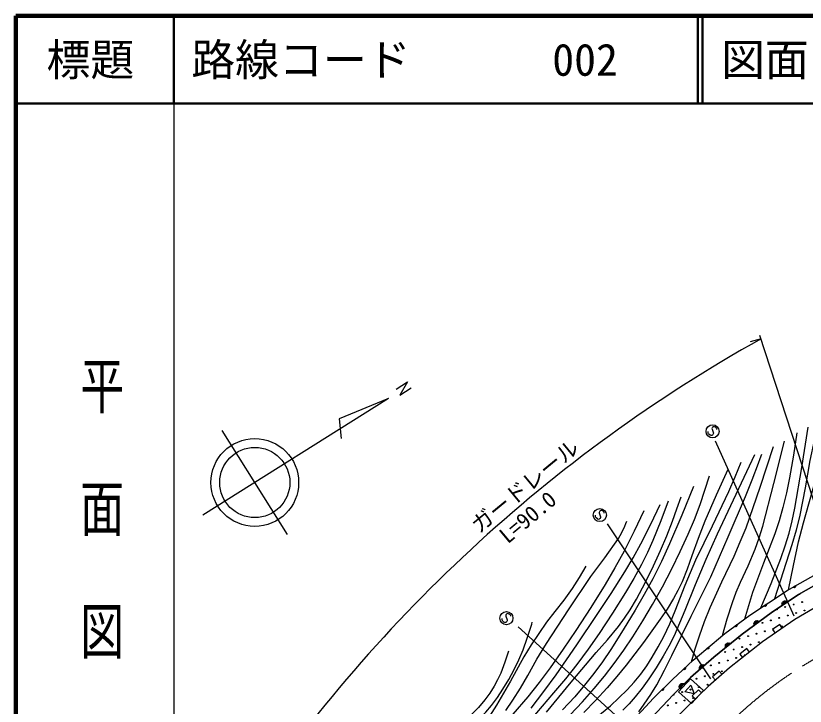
# Model space of a CAD drawing. Units: millimetres, scale not verified. Extents: x 40000 to 680000, y 20000 to 380000.
# Drawn here: x 40000 to 129974, y 301354 to 380000 of the extents above; entities that cross this region are included whole.
import ezdxf
from ezdxf.enums import TextEntityAlignment as Align

# ---------------------------------------------------------------- set-up
doc = ezdxf.new("R2010")
doc.units = ezdxf.units.MM
doc.header["$LTSCALE"] = 1000
doc.linetypes.add('CHAIN', pattern=[18.5, 12, -1.5, 3.5, -1.5])
for name, color, linetype, lineweight in [('M-BGD', 7, 'Continuous', 25), ('M-BMK', 2, 'CHAIN', 13), ('M-TTL', 2, 'Continuous', 140), ('M-TTL-BAND', 7, 'Continuous', 25), ('M-TTL-LINE', 7, 'Continuous', 50)]:
    doc.layers.add(name, color=color, linetype=linetype, lineweight=lineweight)
doc.layers.add('M-TTL-TXT', color=7, linetype='Continuous')
doc.styles.add('@ＭＳ ゴシック', font='')
doc.styles.add('ＭＳ ゴシック', font='')
doc.styles.get('@ＭＳ ゴシック').set_extended_font_data('@MS Gothic')
doc.styles.get('ＭＳ ゴシック').set_extended_font_data('MS Gothic')

# ---------------------------------------------------------------- blocks, each defined once
blk = doc.blocks.new('BUHIN15')
at = {"color": 7, "linetype": 'Continuous', "lineweight": 25}
blk.add_lwpolyline([(-139, -518), (-90, -555), (-30, -570), (50, -571), (164, -549), (255, -505), (326, -435), (359, -345), (346, -259), (332, -205), (289, -136), (230, -106), (-216, 51), (-272, 109), (-319, 196), (-328, 285), (-316, 360), (-277, 436), (-169, 491), (1, 523), (77, 526), (153, 506), (222, 462), (290, 387)], dxfattribs=at)
blk.add_circle((0, 0), 746, dxfattribs=at)

msp = doc.modelspace()

# ---------------------------------------------------------------- linework, layer by layer
at = {"layer": 'M-BGD'}
for p, q in [((124942, 343207), (123684, 342875)), ((134078, 315108), (124816, 343594)), ((83344, 337483), (84650, 338305)), ((84650, 338305), (83766, 336803)), ((83766, 336803), (85073, 337635)), ((82474, 336420), (61315, 323106)), ((82474, 336420), (76864, 334071)), ((76864, 334071), (77082, 331846)), ((70968, 320909), (63512, 332759)), ((128720, 311600), (119741, 331533)), ((119227, 304478), (107458, 322111)), ((127924, 314536), (132481, 317122)), ((132656, 316017), (129195, 314077)), ((129195, 314077), (132656, 316017)), ((128874, 315054), (128626, 314913)), ((128642, 314901), (128877, 315034)), ((128876, 315012), (128662, 314890)), ((128683, 314881), (128873, 314988)), ((128866, 314963), (128708, 314874)), ((128748, 314875), (128845, 314930)), ((123663, 311713), (127924, 314536)), ((129195, 314077), (126088, 312004)), ((126088, 312004), (129195, 314077)), ((127329, 312990), (127807, 313309)), ((127855, 313288), (127331, 312939)), ((127757, 313328), (127333, 313046)), ((127341, 312893), (127894, 313262)), ((127344, 313105), (127696, 313340)), ((127604, 313331), (127387, 313186)), ((132582, 313473), (128789, 311245)), ((125540, 312934), (125302, 312777)), ((125319, 312765), (125544, 312914)), ((125545, 312893), (125339, 312756)), ((125361, 312748), (125543, 312869)), ((125538, 312843), (125387, 312743)), ((125427, 312747), (125520, 312808)), ((120822, 309639), (123663, 311713)), ((126088, 312004), (122803, 309577)), ((122803, 309577), (126088, 312004)), ((122192, 310616), (121962, 310448)), ((121979, 310437), (122197, 310596)), ((122199, 310575), (121999, 310429)), ((122021, 310422), (122198, 310551)), ((122194, 310525), (122048, 310418)), ((122087, 310424), (122177, 310489)), ((124135, 310725), (124599, 311067)), ((124547, 311083), (124138, 310781)), ((124647, 311048), (124140, 310674)), ((124145, 310841), (124486, 311092)), ((124152, 310628), (124687, 311023)), ((124394, 311079), (124184, 310924)), ((128789, 311245), (125102, 308695)), ((112220, 296859), (97254, 310396)), ((117198, 306604), (120822, 309639)), ((122803, 309577), (119562, 306929)), ((119562, 306928), (122803, 309577)), ((125102, 308695), (121361, 305719)), ((118996, 308086), (118778, 307903)), ((118796, 307894), (119003, 308067)), ((119006, 308045), (118817, 307887)), ((118839, 307881), (119007, 308021)), ((119005, 307995), (118866, 307879)), ((118905, 307887), (118991, 307959)), ((121270, 308550), (120875, 308228)), ((120876, 308172), (121322, 308536)), ((120880, 308288), (121208, 308556)), ((121371, 308520), (120883, 308121)), ((120897, 308076), (121412, 308497)), ((121117, 308538), (120915, 308373)), ((119562, 306929), (116897, 304633)), ((116897, 304633), (119562, 306928)), ((114843, 304396), (117198, 306604)), ((118309, 306080), (117923, 305747)), ((117925, 305691), (118361, 306067)), ((117926, 305808), (118247, 306084)), ((118411, 306052), (117934, 305641)), ((117949, 305597), (118453, 306031)), ((118156, 306064), (117959, 305894)), ((116304, 305740), (116096, 305545)), ((116114, 305536), (116311, 305721)), ((116316, 305700), (116136, 305531)), ((116158, 305527), (116317, 305676)), ((116317, 305650), (116185, 305526)), ((116223, 305536), (116305, 305613)), ((121361, 305719), (118901, 303593)), ((112667, 302276), (114843, 304396)), ((116897, 304633), (114943, 302645)), ((114943, 302645), (116897, 304633)), ((113825, 303378), (113621, 303179)), ((113640, 303171), (113833, 303359)), ((113838, 303338), (113661, 303166)), ((113684, 303162), (113840, 303314)), ((113841, 303288), (113711, 303162)), ((113749, 303173), (113829, 303251)), ((115616, 303641), (115912, 303943)), ((115974, 303944), (115617, 303580)), ((115624, 303525), (116028, 303935)), ((116078, 303925), (115637, 303475)), ((115824, 303915), (115641, 303729)), ((115656, 303432), (116122, 303906)), ((118901, 303593), (116709, 301466)), ((114943, 302645), (111837, 299368)), ((111837, 299368), (114943, 302645)), ((109912, 299271), (112667, 302276)), ((116709, 301466), (114676, 299445))]:
    msp.add_line(p, q, dxfattribs=at)
for points in [[(131558, 333860), (131006, 331608), (130512, 329342), (129969, 326221), (129365, 323104), (128930, 321413), (128433, 319725), (127460, 316655), (126490, 313586)], [(124922, 312547), (126082, 315345), (127187, 318170), (127689, 319606), (128137, 321068), (128496, 322481), (128796, 323909), (129577, 328527), (130329, 333154)], [(128087, 314629), (128621, 317368), (129213, 320092), (129764, 322250), (130376, 324404), (131392, 327889), (132352, 331396), (132568, 332206), (132783, 333017)], [(129036, 332512), (128648, 329941), (128198, 327371), (127840, 325677), (127423, 323996), (126989, 322486), (126497, 320995), (125210, 317657), (123977, 314291), (123506, 312784), (123057, 311270)], [(120533, 309397), (121074, 311293), (121672, 313167), (122105, 314335), (122599, 315492), (123464, 317351), (124271, 319232), (124735, 320539), (125146, 321876), (126403, 326711), (127612, 331546)], [(126318, 330904), (124787, 326265), (123198, 321645), (122539, 320028), (121820, 318423), (120440, 315500), (119115, 312554), (118466, 310953), (117874, 309330), (117398, 307860), (116957, 306379)], [(124181, 329981), (122058, 325470), (119951, 320939), (118654, 318070), (117413, 315177), (116249, 312272), (115026, 309381), (114440, 308200), (113795, 307038), (113001, 305740), (112150, 304464), (111400, 303423), (110597, 302413), (109909, 301636), (109172, 300895)], [(110994, 300701), (111637, 301570), (112367, 302669), (113046, 303800), (113942, 305454), (114789, 307143), (116993, 311616), (119200, 316094), (121187, 320666), (123175, 325252), (123944, 327139), (124656, 329045), (124839, 329552), (125024, 330069)], [(105559, 299582), (107765, 301407), (108749, 302300), (109688, 303234), (110474, 304103), (111222, 305021), (111907, 305966), (112545, 306949), (113218, 308104), (113843, 309299), (114530, 310756), (115161, 312233), (116310, 315134), (117515, 318014), (119414, 321892), (121263, 325804), (121985, 327472), (122693, 329146)], [(103185, 300376), (104575, 301855), (105928, 303381), (107091, 304780), (108213, 306224), (109293, 307724), (110330, 309268), (111477, 311088), (112578, 312946), (113701, 314963), (114770, 317007), (115735, 318972), (116646, 320965), (117348, 322634), (117998, 324334), (118552, 325959), (119067, 327606)], [(121136, 328311), (119817, 325376), (118552, 322417), (117783, 320461), (117065, 318471), (116525, 316983), (115931, 315523), (115470, 314552), (114955, 313608), (114227, 312426), (113440, 311263), (111531, 308628), (109583, 306040), (108518, 304721), (107405, 303438), (106090, 302014), (104724, 300624)], [(117251, 326380), (115901, 323098), (114495, 319840), (113577, 317852), (112600, 315882), (111632, 314078), (110606, 312294), (109240, 310036), (107817, 307800), (106870, 306414), (105873, 305064), (104817, 303734), (103708, 302434), (102330, 300932)], [(100478, 300672), (103292, 304076), (106161, 307454), (107445, 308925), (108680, 310431), (109375, 311367), (110020, 312339), (110753, 313565), (111435, 314824), (112479, 316939), (113471, 319086), (114191, 320746), (114854, 322428), (115351, 323820), (115827, 325221)], [(114353, 324716), (113509, 322468), (112611, 320246), (111986, 318855), (111300, 317479), (110432, 315892), (109506, 314324), (108020, 311968), (106479, 309638), (105242, 307857), (103957, 306113), (102652, 304470), (101299, 302865), (98050, 299081), (94798, 295294), (93710, 294139), (92572, 293018), (91454, 291974), (90323, 290945)], [(98729, 301121), (100175, 303010), (101580, 304944), (103953, 308348), (106279, 311790), (107873, 314201), (109422, 316653), (110355, 318237), (111240, 319858), (112362, 322078), (113447, 324330)], [(111574, 323592), (110478, 321293), (109328, 319022), (108271, 317106), (107157, 315210), (105531, 312583), (103849, 309979), (102403, 307843), (100908, 305740), (99654, 304069), (98354, 302435), (96668, 300448)], [(95864, 300869), (96664, 302025), (97535, 303421), (98363, 304859), (99402, 306696), (100491, 308501), (102994, 312329), (105552, 316133), (107151, 318269), (108699, 320439), (109077, 321139), (109407, 321878), (109521, 322156), (109634, 322435)], [(104958, 317292), (104217, 316004), (103425, 314749), (102462, 313425), (101449, 312134), (100498, 310910), (99596, 309651), (98734, 308329), (97923, 306974), (96377, 304201), (94778, 301458), (93994, 300228)], [(86095, 293311), (87316, 294733), (88586, 296119), (89416, 296940), (90294, 297724), (91617, 298823), (92905, 299972), (93580, 300679), (94218, 301435), (94898, 302341), (95529, 303284), (96197, 304393), (96812, 305529), (97344, 306636), (97820, 307767), (98302, 309110), (98731, 310484), (98800, 310714), (98869, 310944)], [(127357, 310254), (127073, 310665), (126250, 310097), (126534, 309685)], [(123623, 307518), (123311, 307909), (122529, 307287), (122840, 306896)], [(96147, 307629), (95735, 306359), (95268, 305116), (94919, 304356), (94517, 303623), (94012, 302843), (93456, 302094), (92726, 301225), (91946, 300390), (90778, 299257), (89570, 298168), (89195, 297838), (88820, 297510)], [(120509, 304983), (120182, 305361), (119425, 304707), (119752, 304329)], [(118164, 302877), (117815, 303236), (117098, 302540), (117446, 302181)]]:
    msp.add_lwpolyline(points, dxfattribs=at)
for points in [[(128871, 315074), (128878, 315038), (128877, 315004), (128868, 314961), (128848, 314929), (128823, 314902), (128783, 314879), (128747, 314871), (128709, 314871), (128667, 314885), (128637, 314901), (128611, 314926)], [(127350, 312847), (127329, 312929), (127325, 313008), (127339, 313110), (127379, 313188), (127433, 313255), (127523, 313315), (127606, 313339), (127694, 313347), (127793, 313321), (127866, 313287), (127933, 313235)], [(125536, 312954), (125545, 312919), (125547, 312885), (125540, 312841), (125523, 312808), (125500, 312779), (125461, 312753), (125425, 312743), (125388, 312740), (125345, 312751), (125314, 312766), (125286, 312788)], [(122187, 310636), (122197, 310601), (122201, 310567), (122197, 310523), (122180, 310489), (122159, 310459), (122121, 310432), (122086, 310420), (122049, 310415), (122006, 310424), (121974, 310437), (121944, 310459)], [(124164, 310583), (124139, 310664), (124131, 310743), (124140, 310845), (124177, 310925), (124227, 310995), (124315, 311059), (124396, 311087), (124483, 311099), (124584, 311078), (124658, 311048), (124727, 310999)], [(118990, 308105), (119003, 308071), (119009, 308038), (119007, 307993), (118994, 307959), (118974, 307927), (118938, 307897), (118904, 307883), (118867, 307876), (118824, 307883), (118791, 307893), (118760, 307913)], [(120911, 308031), (120882, 308111), (120870, 308190), (120874, 308293), (120907, 308374), (120954, 308446), (121038, 308515), (121119, 308547), (121205, 308563), (121307, 308546), (121382, 308520), (121453, 308474)], [(117964, 305552), (117933, 305631), (117919, 305709), (117920, 305812), (117951, 305894), (117997, 305968), (118079, 306039), (118158, 306072), (118244, 306091), (118346, 306077), (118422, 306053), (118495, 306009)], [(116296, 305759), (116311, 305725), (116319, 305692), (116320, 305648), (116308, 305612), (116290, 305580), (116256, 305548), (116223, 305532), (116186, 305523), (116142, 305527), (116109, 305536), (116077, 305554)], [(116893, 304477), (118369, 303127), (117019, 301651), (115543, 303001)], [(113818, 303397), (113833, 303364), (113841, 303331), (113843, 303287), (113832, 303251), (113815, 303218), (113782, 303186), (113748, 303169), (113712, 303159), (113668, 303162), (113635, 303171), (113603, 303187)], [(115675, 303389), (115637, 303465), (115616, 303542), (115609, 303645), (115633, 303729), (115672, 303806), (115748, 303883), (115825, 303924), (115909, 303949), (116011, 303944), (116090, 303926), (116165, 303888)], [(116926, 303735), (117299, 302750), (116251, 302997)]]:
    msp.add_lwpolyline(points, close=True, dxfattribs=at)
for centre, radius in [((67240, 326834), 5000), ((67240, 326834), 4000), ((129616, 313214), 49.8), ((126737, 312372), 49.8), ((127697, 312652), 49.8), ((128657, 312933), 49.8), ((129897, 312254), 49.8), ((127018, 311412), 49.8), ((127978, 311692), 49.8), ((128937, 311973), 49.8), ((125098, 310850), 49.8), ((126058, 311131), 49.8), ((127298, 310452), 49.8), ((124419, 309610), 49.8), ((125379, 309890), 49.8), ((126339, 310171), 49.8), ((122500, 309048), 49.8), ((123459, 309329), 49.8), ((124700, 308650), 49.8), ((121821, 307808), 49.8), ((122780, 308088), 49.8), ((123740, 308369), 49.8), ((120861, 307527), 49.8), ((122101, 306848), 49.8), ((119222, 306006), 49.8), ((120182, 306287), 49.8), ((121141, 306567), 49.8), ((118262, 305725), 49.8), ((119503, 305046), 49.8), ((120462, 305327), 49.8), ((116623, 304204), 49.8), ((117583, 304485), 49.8), ((118543, 304765), 49.8), ((116904, 303244), 49.8), ((117864, 303525), 49.8), ((118824, 303805), 49.8), ((115944, 302963), 49.8), ((117185, 302284), 49.8), ((114305, 301442), 49.8), ((115265, 301723), 49.8), ((116225, 302003), 49.8)]:
    msp.add_circle(centre, radius, dxfattribs=at)
for centre, radius, start, end in [((208880, 192773), 172266, 119.1604, 146.42755), ((129336, 314174), 49.8, 226.76474, 11.76195), ((124138, 310570), 49.8, 221.74498, 31.16602), ((119901, 307246), 49.8, 258.72429, 359.79366), ((123061, 307129), 49.8, 334.78067, 282.21513), ((114984, 302683), 49.8, 221.43818, 49.52382)]:
    msp.add_arc(centre, radius, start, end, dxfattribs=at)
at = {"layer": 'M-BMK'}
msp.add_arc((154963, 265017), 48095, 101.48859, 133.99576, dxfattribs=at)
at = {"layer": 'M-TTL'}
for p, q in [((40000, 380000), (40000, 20000)), ((680000, 380000), (40000, 380000))]:
    msp.add_line(p, q, dxfattribs=at)
at = {"layer": 'M-TTL-BAND'}
msp.add_line((58000, 370000), (58000, 20000), dxfattribs=at)
at = {"layer": 'M-TTL-LINE'}
for p, q in [((58000, 380000), (58000, 370000)), ((117750, 380000), (117750, 370000)), ((118250, 380000), (118250, 370000)), ((40000, 370000), (680000, 370000))]:
    msp.add_line(p, q, dxfattribs=at)

# ---------------------------------------------------------------- block references
at = {"layer": 'M-BGD', "rotation": 128.71724}
for p in [(119414, 332664), (106562, 323125), (95918, 311377)]:
    msp.add_blockref('BUHIN15', p, dxfattribs=at)

# ---------------------------------------------------------------- texts
at = {"layer": 'M-BGD', "style": 'ＭＳ ゴシック'}
for s, rotation, p in [('ガードレール', 39.5, (93169, 320543)), ('L=90.0', 40, (96423, 319353))]:
    msp.add_text(s, height=1833, rotation=rotation, dxfattribs=at).set_placement(p, align=Align.BOTTOM_LEFT)
at = {"layer": 'M-TTL-BAND', "style": '@ＭＳ ゴシック', "width": 1.4}
msp.add_text('平  面  図', height=3666, rotation=270, dxfattribs=at).set_placement((49777, 306475), align=Align.MIDDLE_RIGHT)
at = {"layer": 'M-TTL-TXT', "style": 'ＭＳ ゴシック'}
msp.add_text('標題', height=3666, dxfattribs=at).set_placement((48500, 375000), align=Align.MIDDLE_CENTER)
for s, p in [('路線コード', (60000, 375000)), ('図面コード', (120380, 375000)), ('002', (101142, 375000))]:
    msp.add_text(s, height=3666, dxfattribs=at).set_placement(p, align=Align.MIDDLE_LEFT)

doc.saveas('drawing.dxf')
